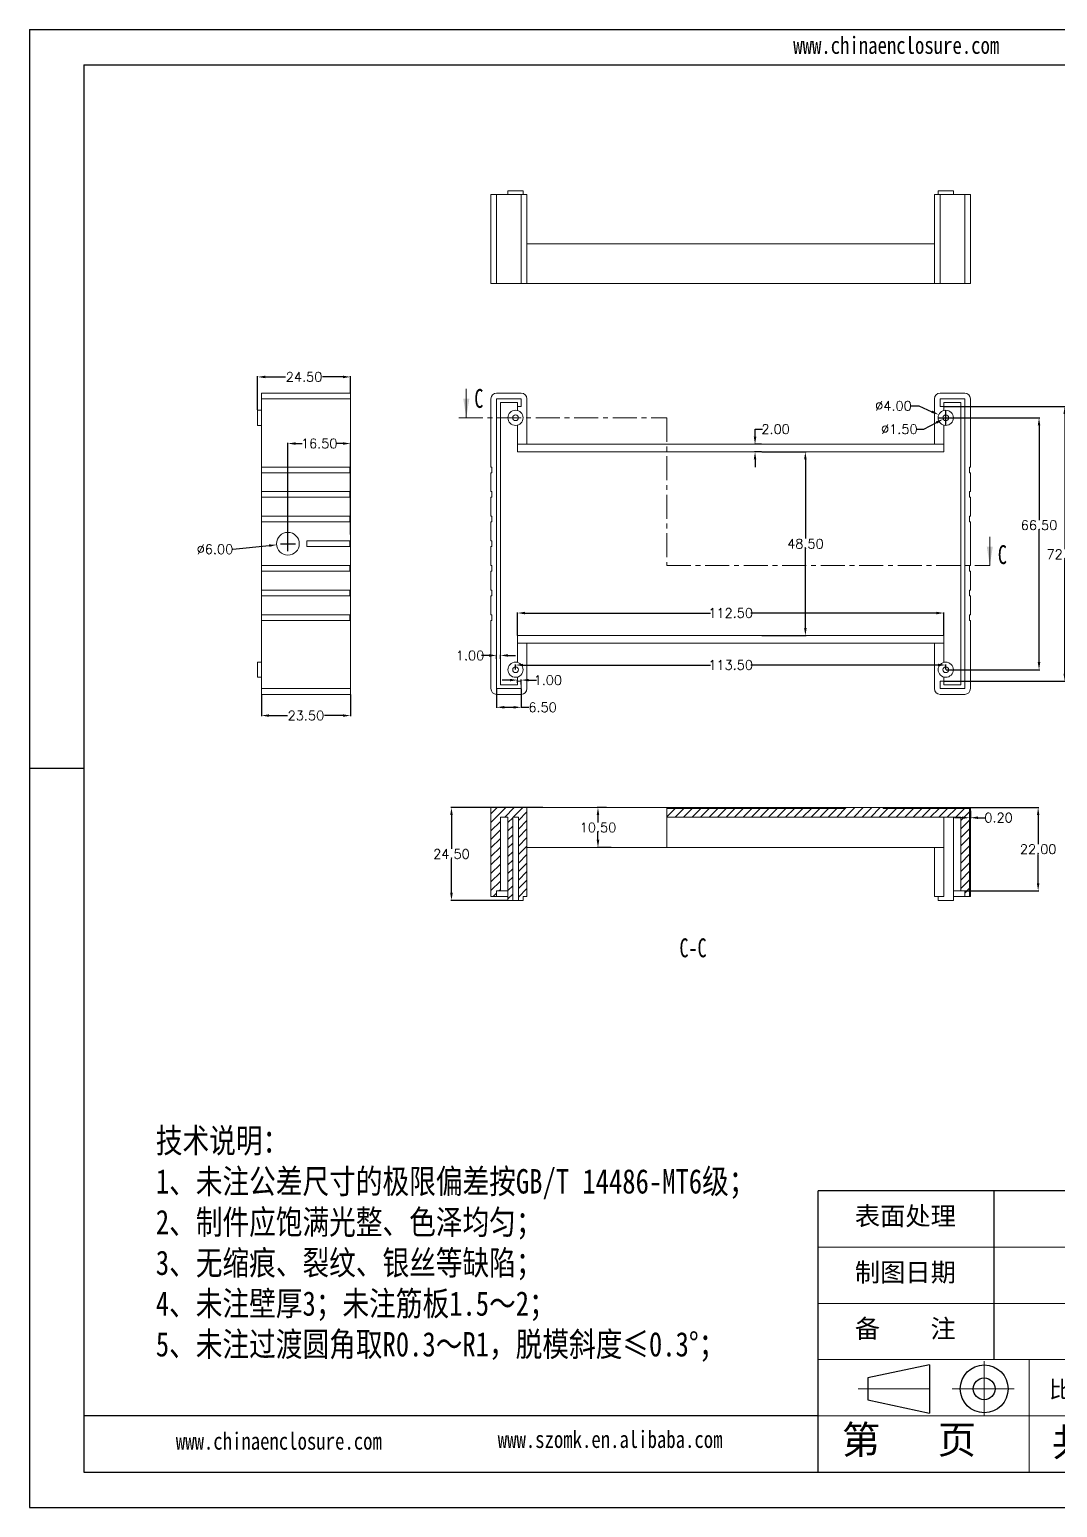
# Model space of a CAD drawing. Header units: inches. Extents: x 1474 to 2645, y 573 to 963.
# Drawn here: x 1473.9 to 1745.1, y 573 to 963 of the extents above; entities that cross this region are included whole.
import ezdxf

# ---------------------------------------------------------------- set-up
doc = ezdxf.new("R2010")
doc.units = ezdxf.units.IN
doc.linetypes.add('CENTER', pattern=[10.16, 6.35, -1.27, 1.27, -1.27])
doc.linetypes.add('CENTER2', pattern=[28.575, 19.05, -3.175, 3.175, -3.175])
doc.layers.add('10', color=7, linetype='Continuous')
doc.layers.add('文字', color=81, linetype='Continuous')
for name, color, linetype, lineweight in [('粗实线', 7, 'Continuous', 30), ('细实线', 3, 'Continuous', 9), ('细点划线', 2, 'CENTER2', 9)]:
    doc.layers.add(name, color=color, linetype=linetype, lineweight=lineweight)
doc.styles.add('SLDTEXTSTYLE6', font='TXT', dxfattribs={"width": 0.7})
doc.styles.get("Standard").update_dxf_attribs({"font": 'txt', "bigfont": 'gbcbig.shx'})
doc.styles.add('宋体', font='', dxfattribs={"width": 0.8, "height": 3.5})
doc.styles.get('宋体').set_extended_font_data('SimSun')
doc.dimstyles.new('2.5', dxfattribs={"dimtxt": 2.5, "dimasz": 2, "dimexe": 0.18, "dimexo": 0.0625, "dimgap": 0.09, "dimtad": 0, "dimtih": 1, "dimtoh": 1, "dimzin": 0, "dimdsep": 46, "dimtxsty": 'Standard', "dimcen": 2, "dimadec": 0, "dimazin": 0, "dimtfac": 1, "dimtofl": 0, "dimtmove": 0, "dimatfit": 3, "dimfxl": 0, "dimtolj": 1, "dimtzin": 0, "dimarcsym": 0})

# ---------------------------------------------------------------- blocks, each defined once
blk = doc.blocks.new('*D132')
at = {"color": 0, "lineweight": -2, "transparency": 16777216}
for p, q in [((1706.53, 863.71), (1708.53, 863.71)), ((1708.53, 863.71), (1711.99, 862.18)), ((1715.65, 858.57), (1715.65, 862.57)), ((1713.65, 860.57), (1717.65, 860.57))]:
    blk.add_line(p, q, dxfattribs=at)
at = {"color": 0, "transparency": 16777216}
blk.add_solid([(1712.13, 862.49), (1711.86, 861.88), (1713.82, 861.38)], dxfattribs=at)
at = {"layer": 'Defpoints', "color": 0, "transparency": 16777216}
for p in [(1713.82, 861.38), (1717.48, 859.76)]:
    blk.add_point(p, dxfattribs=at)
at = {"color": 0, "transparency": 16777216, "insert": (1701.85, 863.71), "char_height": 2.5, "attachment_point": 5}
blk.add_mtext('\\A1;∅4.00', dxfattribs=at)
blk = doc.blocks.new('*D133')
at = {"color": 0, "lineweight": -2, "transparency": 16777216}
for p, q in [((1715.65, 858.57), (1715.65, 862.57)), ((1709.86, 857.58), (1713.21, 859.31)), ((1713.65, 860.57), (1717.65, 860.57)), ((1707.86, 857.58), (1709.86, 857.58))]:
    blk.add_line(p, q, dxfattribs=at)
at = {"color": 0, "transparency": 16777216}
blk.add_solid([(1713.06, 859.61), (1713.36, 859.01), (1714.99, 860.23)], dxfattribs=at)
at = {"layer": 'Defpoints', "color": 0, "transparency": 16777216}
for p in [(1714.99, 860.23), (1716.32, 860.91)]:
    blk.add_point(p, dxfattribs=at)
at = {"color": 0, "transparency": 16777216, "insert": (1703.4, 857.58), "char_height": 2.5, "attachment_point": 5}
blk.add_mtext('\\A1;∅1.50', dxfattribs=at)
blk = doc.blocks.new('*D134')
at = {"color": 0, "lineweight": -2, "transparency": 16777216}
for p, q in [((1715.72, 860.57), (1740.44, 860.57)), ((1740.26, 858.57), (1740.26, 833.54)), ((1740.26, 796.07), (1740.26, 830.86)), ((1715.72, 794.07), (1740.44, 794.07))]:
    blk.add_line(p, q, dxfattribs=at)
at = {"color": 0, "transparency": 16777216}
for points in [[(1739.93, 858.57), (1740.6, 858.57), (1740.26, 860.57)], [(1739.93, 796.07), (1740.6, 796.07), (1740.26, 794.07)]]:
    blk.add_solid(points, dxfattribs=at)
at = {"layer": 'Defpoints', "color": 0, "transparency": 16777216}
for p in [(1715.65, 860.57), (1715.65, 794.07), (1740.26, 794.07)]:
    blk.add_point(p, dxfattribs=at)
at = {"color": 0, "transparency": 16777216, "insert": (1740.26, 832.2), "char_height": 2.5, "attachment_point": 5}
blk.add_mtext('\\A1;66.50', dxfattribs=at)
blk = doc.blocks.new('*D135')
at = {"color": 0, "lineweight": -2, "transparency": 16777216}
for p, q in [((1715.22, 863.57), (1747.23, 863.57)), ((1747.05, 861.57), (1747.05, 825.88)), ((1747.05, 793.07), (1747.05, 823.2)), ((1715.22, 791.07), (1747.23, 791.07))]:
    blk.add_line(p, q, dxfattribs=at)
at = {"color": 0, "transparency": 16777216}
for points in [[(1746.71, 861.57), (1747.38, 861.57), (1747.05, 863.57)], [(1746.71, 793.07), (1747.38, 793.07), (1747.05, 791.07)]]:
    blk.add_solid(points, dxfattribs=at)
at = {"layer": 'Defpoints', "color": 0, "transparency": 16777216}
for p in [(1715.15, 863.57), (1747.05, 863.57), (1715.15, 791.07)]:
    blk.add_point(p, dxfattribs=at)
at = {"color": 0, "transparency": 16777216, "insert": (1747.05, 824.54), "char_height": 2.5, "attachment_point": 5}
blk.add_mtext('\\A1;72.50', dxfattribs=at)
blk = doc.blocks.new('*D136')
at = {"color": 0, "lineweight": -2, "transparency": 16777216}
for p, q in [((1667.15, 851.57), (1678.8, 851.57)), ((1678.62, 849.57), (1678.62, 828.66)), ((1678.62, 805.07), (1678.62, 825.98)), ((1667.15, 803.07), (1678.8, 803.07))]:
    blk.add_line(p, q, dxfattribs=at)
at = {"color": 0, "transparency": 16777216}
for points in [[(1678.28, 849.57), (1678.95, 849.57), (1678.62, 851.57)], [(1678.28, 805.07), (1678.95, 805.07), (1678.62, 803.07)]]:
    blk.add_solid(points, dxfattribs=at)
at = {"layer": 'Defpoints', "color": 0, "transparency": 16777216}
for p in [(1667.09, 851.57), (1667.09, 803.07), (1678.62, 803.07)]:
    blk.add_point(p, dxfattribs=at)
at = {"color": 0, "transparency": 16777216, "insert": (1678.62, 827.32), "char_height": 2.5, "attachment_point": 5}
blk.add_mtext('\\A1;48.50', dxfattribs=at)
blk = doc.blocks.new('*D137')
at = {"color": 0, "lineweight": -2, "transparency": 16777216}
for p, q in [((1602.15, 794.13), (1602.15, 795.49)), ((1604.15, 795.31), (1653.61, 795.31)), ((1713.65, 795.31), (1664.2, 795.31)), ((1715.65, 794.13), (1715.65, 795.49))]:
    blk.add_line(p, q, dxfattribs=at)
at = {"color": 0, "transparency": 16777216}
for points in [[(1604.15, 795.65), (1604.15, 794.98), (1602.15, 795.31)], [(1713.65, 795.65), (1713.65, 794.98), (1715.65, 795.31)]]:
    blk.add_solid(points, dxfattribs=at)
at = {"layer": 'Defpoints', "color": 0, "transparency": 16777216}
for p in [(1602.15, 794.07), (1715.65, 795.31), (1715.65, 794.07)]:
    blk.add_point(p, dxfattribs=at)
at = {"color": 0, "transparency": 16777216, "insert": (1658.9, 795.31), "char_height": 2.5, "attachment_point": 5}
blk.add_mtext('\\A1;113.50', dxfattribs=at)
blk = doc.blocks.new('*D138')
at = {"color": 0, "lineweight": -2, "transparency": 16777216}
for p, q in [((1602.65, 803.13), (1602.65, 809.21)), ((1604.65, 809.03), (1653.61, 809.03)), ((1713.15, 809.03), (1664.2, 809.03)), ((1715.15, 803.13), (1715.15, 809.21))]:
    blk.add_line(p, q, dxfattribs=at)
at = {"color": 0, "transparency": 16777216}
for points in [[(1604.65, 809.36), (1604.65, 808.69), (1602.65, 809.03)], [(1713.15, 809.36), (1713.15, 808.69), (1715.15, 809.03)]]:
    blk.add_solid(points, dxfattribs=at)
at = {"layer": 'Defpoints', "color": 0, "transparency": 16777216}
for p in [(1715.15, 809.03), (1602.65, 803.07), (1715.15, 803.07)]:
    blk.add_point(p, dxfattribs=at)
at = {"color": 0, "transparency": 16777216, "insert": (1658.9, 809.03), "char_height": 2.5, "attachment_point": 5}
blk.add_mtext('\\A1;112.50', dxfattribs=at)
blk = doc.blocks.new('*D139')
at = {"color": 0, "lineweight": -2, "transparency": 16777216}
for p, q in [((1600.65, 791.33), (1598.65, 791.33)), ((1602.65, 790.63), (1602.65, 791.51)), ((1603.65, 790.13), (1603.65, 791.51)), ((1605.65, 791.33), (1607.65, 791.33))]:
    blk.add_line(p, q, dxfattribs=at)
at = {"color": 0, "transparency": 16777216}
for points in [[(1600.65, 791.67), (1600.65, 791), (1602.65, 791.33)], [(1605.65, 791.67), (1605.65, 791), (1603.65, 791.33)]]:
    blk.add_solid(points, dxfattribs=at)
at = {"layer": 'Defpoints', "color": 0, "transparency": 16777216}
for p in [(1602.65, 790.57), (1603.65, 791.33), (1603.65, 790.07)]:
    blk.add_point(p, dxfattribs=at)
at = {"color": 0, "transparency": 16777216, "insert": (1610.66, 791.33), "char_height": 2.5, "attachment_point": 5}
blk.add_mtext('\\A1;1.00', dxfattribs=at)
blk = doc.blocks.new('*D140')
at = {"color": 0, "lineweight": -2, "transparency": 16777216}
for p, q in [((1597.15, 789.01), (1597.15, 783.97)), ((1603.65, 789.01), (1603.65, 783.97)), ((1599.15, 784.15), (1601.65, 784.15)), ((1603.65, 784.15), (1605.65, 784.15))]:
    blk.add_line(p, q, dxfattribs=at)
at = {"color": 0, "transparency": 16777216}
for points in [[(1599.15, 784.48), (1599.15, 783.82), (1597.15, 784.15)], [(1601.65, 784.48), (1601.65, 783.82), (1603.65, 784.15)]]:
    blk.add_solid(points, dxfattribs=at)
at = {"layer": 'Defpoints', "color": 0, "transparency": 16777216}
for p in [(1597.15, 789.07), (1603.65, 789.07), (1603.65, 784.15)]:
    blk.add_point(p, dxfattribs=at)
at = {"color": 0, "transparency": 16777216, "insert": (1609.29, 784.15), "char_height": 2.5, "attachment_point": 5}
blk.add_mtext('\\A1;6.50', dxfattribs=at)
blk = doc.blocks.new('*D141')
at = {"color": 0, "lineweight": -2, "transparency": 16777216}
for p, q in [((1595.15, 797.83), (1593.15, 797.83)), ((1597.15, 796.95), (1597.15, 798.01)), ((1598.15, 796.95), (1598.15, 798.01)), ((1600.15, 797.83), (1602.15, 797.83))]:
    blk.add_line(p, q, dxfattribs=at)
at = {"color": 0, "transparency": 16777216}
for points in [[(1595.15, 798.17), (1595.15, 797.5), (1597.15, 797.83)], [(1600.15, 798.17), (1600.15, 797.5), (1598.15, 797.83)]]:
    blk.add_solid(points, dxfattribs=at)
at = {"layer": 'Defpoints', "color": 0, "transparency": 16777216}
for p in [(1597.15, 797.83), (1597.15, 796.89), (1598.15, 796.89)]:
    blk.add_point(p, dxfattribs=at)
at = {"color": 0, "transparency": 16777216, "insert": (1590.15, 797.83), "char_height": 2.5, "attachment_point": 5}
blk.add_mtext('\\A1;1.00', dxfattribs=at)
blk = doc.blocks.new('*D142')
at = {"color": 0, "lineweight": -2, "transparency": 16777216}
for p, q in [((1665.34, 855.57), (1665.34, 857.57)), ((1665.34, 857.57), (1667.34, 857.57)), ((1667.03, 853.57), (1665.16, 853.57)), ((1667.03, 851.57), (1665.16, 851.57)), ((1665.34, 849.57), (1665.34, 847.57))]:
    blk.add_line(p, q, dxfattribs=at)
at = {"color": 0, "transparency": 16777216}
for points in [[(1665, 855.57), (1665.67, 855.57), (1665.34, 853.57)], [(1665, 849.57), (1665.67, 849.57), (1665.34, 851.57)]]:
    blk.add_solid(points, dxfattribs=at)
at = {"layer": 'Defpoints', "color": 0, "transparency": 16777216}
for p in [(1665.34, 853.57), (1667.09, 853.57), (1667.09, 851.57)]:
    blk.add_point(p, dxfattribs=at)
at = {"color": 0, "transparency": 16777216, "insert": (1670.76, 857.57), "char_height": 2.5, "attachment_point": 5}
blk.add_mtext('\\A1;2.00', dxfattribs=at)
blk = doc.blocks.new('*D143')
at = {"color": 0, "lineweight": -2, "transparency": 16777216}
for p, q in [((1542.1, 827.38), (1542.1, 853.95)), ((1544.1, 853.77), (1545.89, 853.77)), ((1556.6, 853.77), (1554.82, 853.77)), ((1558.6, 829.73), (1558.6, 853.95))]:
    blk.add_line(p, q, dxfattribs=at)
at = {"color": 0, "transparency": 16777216}
for points in [[(1544.1, 854.1), (1544.1, 853.44), (1542.1, 853.77)], [(1556.6, 854.1), (1556.6, 853.44), (1558.6, 853.77)]]:
    blk.add_solid(points, dxfattribs=at)
at = {"layer": 'Defpoints', "color": 0, "transparency": 16777216}
for p in [(1558.6, 853.77), (1542.1, 827.32), (1558.6, 829.67)]:
    blk.add_point(p, dxfattribs=at)
at = {"color": 0, "transparency": 16777216, "insert": (1550.35, 853.77), "char_height": 2.5, "attachment_point": 5}
blk.add_mtext('\\A1;16.50', dxfattribs=at)
blk = doc.blocks.new('*D144')
at = {"color": 0, "lineweight": -2, "transparency": 16777216}
for p, q in [((1540.1, 827.32), (1544.1, 827.32)), ((1542.1, 825.32), (1542.1, 829.32)), ((1527.52, 825.86), (1537.13, 826.82))]:
    blk.add_line(p, q, dxfattribs=at)
at = {"color": 0, "transparency": 16777216}
blk.add_solid([(1537.09, 827.15), (1537.16, 826.49), (1539.12, 827.02)], dxfattribs=at)
at = {"layer": 'Defpoints', "color": 0, "transparency": 16777216}
for p in [(1539.12, 827.02), (1545.09, 827.62)]:
    blk.add_point(p, dxfattribs=at)
at = {"color": 0, "transparency": 16777216, "insert": (1522.85, 825.86), "char_height": 2.5, "attachment_point": 5}
blk.add_mtext('\\A1;∅6.00', dxfattribs=at)
blk = doc.blocks.new('*D145')
at = {"color": 0, "lineweight": -2, "transparency": 16777216}
for p, q in [((1535.1, 787.51), (1535.1, 781.78)), ((1558.6, 787.51), (1558.6, 781.78)), ((1537.1, 781.96), (1541.97, 781.96)), ((1556.6, 781.96), (1551.73, 781.96))]:
    blk.add_line(p, q, dxfattribs=at)
at = {"color": 0, "transparency": 16777216}
for points in [[(1537.1, 782.3), (1537.1, 781.63), (1535.1, 781.96)], [(1556.6, 782.3), (1556.6, 781.63), (1558.6, 781.96)]]:
    blk.add_solid(points, dxfattribs=at)
at = {"layer": 'Defpoints', "color": 0, "transparency": 16777216}
for p in [(1535.1, 787.57), (1558.6, 787.57), (1558.6, 781.96)]:
    blk.add_point(p, dxfattribs=at)
at = {"color": 0, "transparency": 16777216, "insert": (1546.85, 781.96), "char_height": 2.5, "attachment_point": 5}
blk.add_mtext('\\A1;23.50', dxfattribs=at)
blk = doc.blocks.new('*D146')
at = {"color": 0, "lineweight": -2, "transparency": 16777216}
for p, q in [((1534.1, 862.63), (1534.1, 871.53)), ((1536.1, 871.35), (1541.47, 871.35)), ((1556.6, 871.35), (1551.23, 871.35)), ((1558.6, 867.13), (1558.6, 871.53))]:
    blk.add_line(p, q, dxfattribs=at)
at = {"color": 0, "transparency": 16777216}
for points in [[(1536.1, 871.68), (1536.1, 871.01), (1534.1, 871.35)], [(1556.6, 871.68), (1556.6, 871.01), (1558.6, 871.35)]]:
    blk.add_solid(points, dxfattribs=at)
at = {"layer": 'Defpoints', "color": 0, "transparency": 16777216}
for p in [(1558.6, 871.35), (1558.6, 867.07), (1534.1, 862.57)]:
    blk.add_point(p, dxfattribs=at)
at = {"color": 0, "transparency": 16777216, "insert": (1546.35, 871.35), "char_height": 2.5, "attachment_point": 5}
blk.add_mtext('\\A1;24.50', dxfattribs=at)
blk = doc.blocks.new('*D147')
at = {"color": 0, "lineweight": -2, "transparency": 16777216}
for p, q in [((1721.62, 757.68), (1740.21, 757.68)), ((1740.03, 755.68), (1740.03, 748.02)), ((1740.03, 737.68), (1740.03, 745.34)), ((1720.72, 735.68), (1740.21, 735.68))]:
    blk.add_line(p, q, dxfattribs=at)
at = {"color": 0, "transparency": 16777216}
for points in [[(1739.7, 755.68), (1740.36, 755.68), (1740.03, 757.68)], [(1739.7, 737.68), (1740.36, 737.68), (1740.03, 735.68)]]:
    blk.add_solid(points, dxfattribs=at)
at = {"layer": 'Defpoints', "color": 0, "transparency": 16777216}
for p in [(1721.56, 757.68), (1740.03, 757.68), (1720.65, 735.68)]:
    blk.add_point(p, dxfattribs=at)
at = {"color": 0, "transparency": 16777216, "insert": (1740.03, 746.68), "char_height": 2.5, "attachment_point": 5}
blk.add_mtext('\\A1;22.00', dxfattribs=at)
blk = doc.blocks.new('*D149')
at = {"color": 0, "lineweight": -2, "transparency": 16777216}
for p, q in [((1721.95, 756.78), (1721.95, 754.83)), ((1722.15, 756.78), (1722.15, 754.83)), ((1719.95, 755.01), (1717.95, 755.01)), ((1724.15, 755.01), (1726.15, 755.01))]:
    blk.add_line(p, q, dxfattribs=at)
at = {"color": 0, "transparency": 16777216}
for points in [[(1719.95, 755.34), (1719.95, 754.67), (1721.95, 755.01)], [(1724.15, 755.34), (1724.15, 754.67), (1722.15, 755.01)]]:
    blk.add_solid(points, dxfattribs=at)
at = {"layer": 'Defpoints', "color": 0, "transparency": 16777216}
for p in [(1721.95, 756.84), (1722.15, 756.84), (1722.15, 755.01)]:
    blk.add_point(p, dxfattribs=at)
at = {"color": 0, "transparency": 16777216, "insert": (1729.58, 755.01), "char_height": 2.5, "attachment_point": 5}
blk.add_mtext('\\A1;0.20', dxfattribs=at)
blk = doc.blocks.new('*D150')
at = {"color": 0, "lineweight": -2, "transparency": 16777216}
for p, q in [((1626.14, 757.68), (1623.72, 757.68)), ((1623.9, 755.68), (1623.9, 753.77)), ((1623.9, 749.18), (1623.9, 751.09)), ((1627.36, 747.18), (1623.72, 747.18))]:
    blk.add_line(p, q, dxfattribs=at)
at = {"color": 0, "transparency": 16777216}
for points in [[(1623.56, 755.68), (1624.23, 755.68), (1623.9, 757.68)], [(1623.56, 749.18), (1624.23, 749.18), (1623.9, 747.18)]]:
    blk.add_solid(points, dxfattribs=at)
at = {"layer": 'Defpoints', "color": 0, "transparency": 16777216}
for p in [(1623.9, 757.68), (1626.2, 757.68), (1627.42, 747.18)]:
    blk.add_point(p, dxfattribs=at)
at = {"color": 0, "transparency": 16777216, "insert": (1623.9, 752.43), "char_height": 2.5, "attachment_point": 5}
blk.add_mtext('\\A1;10.50', dxfattribs=at)
blk = doc.blocks.new('*D151')
at = {"color": 0, "lineweight": -2, "transparency": 16777216}
for p, q in [((1609.31, 757.68), (1585.07, 757.68)), ((1585.25, 755.68), (1585.25, 746.77)), ((1585.25, 735.18), (1585.25, 744.09)), ((1600.09, 733.18), (1585.07, 733.18))]:
    blk.add_line(p, q, dxfattribs=at)
at = {"color": 0, "transparency": 16777216}
for points in [[(1584.91, 755.68), (1585.58, 755.68), (1585.25, 757.68)], [(1584.91, 735.18), (1585.58, 735.18), (1585.25, 733.18)]]:
    blk.add_solid(points, dxfattribs=at)
at = {"layer": 'Defpoints', "color": 0, "transparency": 16777216}
for p in [(1585.25, 757.68), (1609.37, 757.68), (1600.15, 733.18)]:
    blk.add_point(p, dxfattribs=at)
at = {"color": 0, "transparency": 16777216, "insert": (1585.25, 745.43), "char_height": 2.5, "attachment_point": 5}
blk.add_mtext('\\A1;24.50', dxfattribs=at)

msp = doc.modelspace()

# ---------------------------------------------------------------- hatches: boundary and pattern name
at = {"linetype": 'Continuous', "lineweight": 0}
h = msp.add_hatch(dxfattribs=at)
h.set_pattern_fill('ANSI31', color=4, scale=0.5, style=0)
h.paths.add_polyline_path([(1600.154, 733.176), (1601.404, 733.176), (1601.404, 755.176), (1602.904, 755.176), (1602.904, 733.176), (1604.154, 733.176), (1604.154, 734.176), (1605.154, 734.176), (1605.154, 757.676), (1595.654, 757.676), (1595.654, 734.176), (1597.154, 734.176), (1597.154, 735.676), (1598.154, 735.676), (1598.154, 755.176), (1600.154, 755.176)], flags=0)
h = msp.add_hatch(dxfattribs=at)
h.set_pattern_fill('ANSI31', color=4, scale=0.5, style=0)
h.paths.add_polyline_path([(1642.028, 757.476), (1642.028, 755.176), (1719.654, 755.176), (1719.654, 735.676), (1720.654, 735.676), (1720.654, 734.176), (1721.954, 734.176), (1721.954, 757.476), (1699.154, 757.476), (1699.154, 757.676), (1688.904, 757.676), (1688.904, 757.476)], flags=0)

# ---------------------------------------------------------------- linework, layer by layer
for p, q in [((1473.932, 963.036), (2025.615, 963.036)), ((1473.932, 963.036), (1473.932, 572.957)), ((1488.207, 953.749), (2016.328, 953.749)), ((1488.207, 953.749), (1488.207, 582.244)), ((1488.207, 767.996), (1473.932, 767.996)), ((1473.932, 753.549), (1473.932, 572.957)), ((1793.425, 656.545), (1681.974, 656.545)), ((1681.974, 582.244), (1681.974, 656.545)), ((1728.412, 611.965), (1728.412, 656.545)), ((1681.974, 597.104), (1488.207, 597.104)), ((1488.207, 582.244), (2016.328, 582.244)), ((1473.932, 572.957), (2025.615, 572.957)), ((1473.932, 572.957), (1729.341, 572.957))]:
    msp.add_line(p, q)
at = {"color": 7, "linetype": 'Continuous', "lineweight": 15}
for p, q in [((1595.654, 919.466), (1597.154, 919.466)), ((1595.654, 919.466), (1595.654, 895.966)), ((1597.154, 919.466), (1597.154, 895.966)), ((1597.154, 919.466), (1603.654, 919.466)), ((1600.154, 920.466), (1600.154, 919.466)), ((1600.154, 920.466), (1604.154, 920.466)), ((1603.654, 919.466), (1603.654, 895.966)), ((1603.654, 919.466), (1605.154, 919.466)), ((1604.154, 919.466), (1604.154, 920.466)), ((1605.154, 919.466), (1605.154, 895.966)), ((1712.654, 895.966), (1712.654, 919.466)), ((1714.154, 919.466), (1712.654, 919.466)), ((1713.654, 920.466), (1713.654, 919.466)), ((1713.654, 920.466), (1717.654, 920.466)), ((1720.654, 919.466), (1714.154, 919.466)), ((1714.154, 919.466), (1714.154, 895.966)), ((1717.654, 919.466), (1717.654, 920.466)), ((1720.654, 919.466), (1720.654, 895.966)), ((1722.154, 919.466), (1720.654, 919.466)), ((1722.154, 919.466), (1722.154, 895.966)), ((1712.654, 906.466), (1605.154, 906.466)), ((1597.154, 895.966), (1595.654, 895.966)), ((1603.654, 895.966), (1597.154, 895.966)), ((1605.154, 895.966), (1603.654, 895.966)), ((1712.654, 895.966), (1605.154, 895.966)), ((1714.154, 895.966), (1712.654, 895.966)), ((1720.654, 895.966), (1714.154, 895.966)), ((1722.154, 895.966), (1720.654, 895.966)), ((1535.103, 867.07), (1558.603, 867.07)), ((1535.103, 867.07), (1535.103, 865.57)), ((1558.603, 867.07), (1558.603, 865.57)), ((1603.654, 867.07), (1597.154, 867.07)), ((1714.154, 867.07), (1720.654, 867.07)), ((1535.103, 862.57), (1534.103, 862.57)), ((1534.103, 858.57), (1534.103, 862.57)), ((1535.103, 865.57), (1558.603, 865.57)), ((1535.103, 865.57), (1535.103, 847.57)), ((1558.603, 865.57), (1558.603, 847.57)), ((1595.654, 865.57), (1595.654, 847.57)), ((1603.654, 865.57), (1597.154, 865.57)), ((1597.154, 865.57), (1597.154, 789.07)), ((1598.154, 864.57), (1598.154, 790.07)), ((1602.654, 864.57), (1598.154, 864.57)), ((1602.654, 864.57), (1602.654, 863.57)), ((1602.654, 862.507), (1602.654, 863.57)), ((1602.654, 863.57), (1603.654, 863.57)), ((1603.654, 863.57), (1603.654, 865.57)), ((1605.154, 853.57), (1605.154, 865.57)), ((1712.654, 853.57), (1712.654, 865.57)), ((1720.654, 865.57), (1714.154, 865.57)), ((1714.154, 865.57), (1714.154, 863.57)), ((1714.154, 863.57), (1715.154, 863.57)), ((1719.654, 864.57), (1715.154, 864.57)), ((1715.154, 863.57), (1715.154, 864.57)), ((1715.154, 863.57), (1715.154, 862.507)), ((1719.654, 790.07), (1719.654, 864.57)), ((1720.654, 789.07), (1720.654, 865.57)), ((1722.154, 865.57), (1722.154, 847.57)), ((1534.103, 858.57), (1535.103, 858.57)), ((1602.654, 853.57), (1602.654, 858.634)), ((1715.154, 858.634), (1715.154, 853.57)), ((1605.154, 853.57), (1602.654, 853.57)), ((1602.654, 851.57), (1602.654, 853.57)), ((1715.154, 851.57), (1602.654, 851.57)), ((1712.654, 853.57), (1605.154, 853.57)), ((1715.154, 853.57), (1712.654, 853.57)), ((1715.154, 853.57), (1715.154, 851.57)), ((1558.603, 847.57), (1535.103, 847.57)), ((1535.103, 846.07), (1535.103, 847.57)), ((1558.403, 847.57), (1558.403, 846.07)), ((1558.603, 847.57), (1558.603, 846.07)), ((1595.654, 847.57), (1595.854, 847.57)), ((1595.854, 846.07), (1595.854, 847.57)), ((1722.154, 847.57), (1721.954, 847.57)), ((1721.954, 846.07), (1721.954, 847.57)), ((1535.103, 846.07), (1558.603, 846.07)), ((1535.103, 846.07), (1535.103, 841.07)), ((1558.603, 846.07), (1558.603, 841.07)), ((1595.654, 846.07), (1595.654, 841.07)), ((1595.854, 846.07), (1595.654, 846.07)), ((1721.954, 846.07), (1722.154, 846.07)), ((1722.154, 846.07), (1722.154, 841.07)), ((1558.603, 841.07), (1535.103, 841.07)), ((1535.103, 839.57), (1535.103, 841.07)), ((1535.103, 839.57), (1558.603, 839.57)), ((1535.103, 839.57), (1535.103, 834.57)), ((1558.403, 841.07), (1558.403, 839.57)), ((1558.603, 841.07), (1558.603, 839.57)), ((1558.603, 839.57), (1558.603, 834.57)), ((1595.654, 841.07), (1595.854, 841.07)), ((1595.654, 839.57), (1595.654, 834.57)), ((1595.854, 839.57), (1595.654, 839.57)), ((1595.854, 839.57), (1595.854, 841.07)), ((1722.154, 841.07), (1721.954, 841.07)), ((1721.954, 839.57), (1721.954, 841.07)), ((1721.954, 839.57), (1722.154, 839.57)), ((1722.154, 839.57), (1722.154, 834.57)), ((1558.603, 834.57), (1535.103, 834.57)), ((1535.103, 833.07), (1535.103, 834.57)), ((1535.103, 833.07), (1558.603, 833.07)), ((1535.103, 821.57), (1535.103, 833.07)), ((1558.403, 834.57), (1558.403, 833.07)), ((1558.603, 834.57), (1558.603, 833.07)), ((1558.603, 833.07), (1558.603, 828.07)), ((1595.654, 834.57), (1595.854, 834.57)), ((1595.654, 833.07), (1595.654, 828.07)), ((1595.854, 833.07), (1595.654, 833.07)), ((1595.854, 833.07), (1595.854, 834.57)), ((1722.154, 834.57), (1721.954, 834.57)), ((1721.954, 833.07), (1721.954, 834.57)), ((1721.954, 833.07), (1722.154, 833.07)), ((1722.154, 821.57), (1722.154, 833.07)), ((1558.603, 828.07), (1547.103, 828.07)), ((1547.103, 828.07), (1547.103, 826.57)), ((1558.403, 828.07), (1558.403, 826.57)), ((1558.603, 828.07), (1558.603, 826.57)), ((1595.854, 828.07), (1595.654, 828.07)), ((1595.854, 826.57), (1595.854, 828.07)), ((1547.103, 826.57), (1558.603, 826.57)), ((1558.603, 826.57), (1558.603, 821.57)), ((1595.654, 826.57), (1595.654, 821.57)), ((1595.654, 826.57), (1595.854, 826.57)), ((1558.603, 821.57), (1535.103, 821.57)), ((1535.103, 820.07), (1535.103, 821.57)), ((1535.103, 820.07), (1535.103, 815.07)), ((1535.103, 820.07), (1558.603, 820.07)), ((1558.403, 821.57), (1558.403, 820.07)), ((1558.603, 821.57), (1558.603, 820.07)), ((1558.603, 820.07), (1558.603, 815.07)), ((1595.854, 821.57), (1595.654, 821.57)), ((1595.654, 820.07), (1595.654, 815.07)), ((1595.654, 820.07), (1595.854, 820.07)), ((1595.854, 820.07), (1595.854, 821.57)), ((1722.154, 821.57), (1721.954, 821.57)), ((1721.954, 820.07), (1721.954, 821.57)), ((1722.154, 820.07), (1721.954, 820.07)), ((1722.154, 820.07), (1722.154, 815.07)), ((1558.603, 815.07), (1535.103, 815.07)), ((1535.103, 813.57), (1535.103, 815.07)), ((1535.103, 813.57), (1535.103, 808.57)), ((1535.103, 813.57), (1558.603, 813.57)), ((1558.403, 815.07), (1558.403, 813.57)), ((1558.603, 815.07), (1558.603, 813.57)), ((1558.603, 813.57), (1558.603, 808.57)), ((1595.854, 815.07), (1595.654, 815.07)), ((1595.654, 813.57), (1595.654, 808.57)), ((1595.654, 813.57), (1595.854, 813.57)), ((1595.854, 813.57), (1595.854, 815.07)), ((1721.954, 815.07), (1722.154, 815.07)), ((1721.954, 813.57), (1721.954, 815.07)), ((1722.154, 813.57), (1721.954, 813.57)), ((1722.154, 813.57), (1722.154, 808.57)), ((1558.603, 808.57), (1535.103, 808.57)), ((1535.103, 807.07), (1535.103, 808.57)), ((1558.403, 808.57), (1558.403, 807.07)), ((1558.603, 808.57), (1558.603, 807.07)), ((1595.854, 808.57), (1595.654, 808.57)), ((1595.854, 807.07), (1595.854, 808.57)), ((1721.954, 808.57), (1722.154, 808.57)), ((1721.954, 807.07), (1721.954, 808.57)), ((1535.103, 807.07), (1558.603, 807.07)), ((1535.103, 807.07), (1535.103, 789.07)), ((1558.603, 807.07), (1558.603, 789.07)), ((1595.654, 807.07), (1595.654, 789.07)), ((1595.654, 807.07), (1595.854, 807.07)), ((1722.154, 807.07), (1721.954, 807.07)), ((1722.154, 807.07), (1722.154, 789.07)), ((1715.154, 803.07), (1602.654, 803.07)), ((1602.654, 803.07), (1602.654, 801.07)), ((1602.654, 801.07), (1602.654, 796.007)), ((1602.654, 801.07), (1605.154, 801.07)), ((1605.154, 801.07), (1605.154, 789.07)), ((1712.654, 801.07), (1605.154, 801.07)), ((1712.654, 789.07), (1712.654, 801.07)), ((1712.654, 801.07), (1715.154, 801.07)), ((1715.154, 801.07), (1715.154, 803.07)), ((1715.154, 801.07), (1715.154, 796.007)), ((1535.103, 796.07), (1534.103, 796.07)), ((1534.103, 792.07), (1534.103, 796.07)), ((1534.103, 792.07), (1535.103, 792.07)), ((1602.654, 792.134), (1602.654, 791.07)), ((1715.154, 791.07), (1715.154, 792.134)), ((1535.103, 789.07), (1558.603, 789.07)), ((1535.103, 789.07), (1535.103, 787.57)), ((1558.603, 789.07), (1558.603, 787.57)), ((1597.154, 789.07), (1603.654, 789.07)), ((1598.154, 790.07), (1602.654, 790.07)), ((1603.654, 791.07), (1602.654, 791.07)), ((1602.654, 791.07), (1602.654, 790.07)), ((1603.654, 789.07), (1603.654, 791.07)), ((1715.154, 791.07), (1714.154, 791.07)), ((1714.154, 791.07), (1714.154, 789.07)), ((1714.154, 789.07), (1720.654, 789.07)), ((1715.154, 790.07), (1715.154, 791.07)), ((1719.654, 790.07), (1715.154, 790.07)), ((1535.103, 787.57), (1558.603, 787.57)), ((1597.154, 787.57), (1603.654, 787.57)), ((1720.654, 787.57), (1714.154, 787.57)), ((1595.654, 757.676), (1605.154, 757.676)), ((1595.654, 757.676), (1595.654, 734.176)), ((1605.154, 734.176), (1605.154, 757.676)), ((1605.154, 757.676), (1642.028, 757.676)), ((1642.028, 757.676), (1642.028, 747.176)), ((1642.028, 757.676), (1687.404, 757.676)), ((1642.028, 757.476), (1688.904, 757.476)), ((1687.404, 757.676), (1687.404, 757.476)), ((1687.404, 757.676), (1688.904, 757.676)), ((1688.904, 757.676), (1688.904, 757.476)), ((1688.904, 757.676), (1699.154, 757.676)), ((1699.154, 757.476), (1699.154, 757.676)), ((1699.154, 757.676), (1722.154, 757.676)), ((1699.154, 757.476), (1721.954, 757.476)), ((1721.954, 757.476), (1721.954, 734.176)), ((1722.154, 734.176), (1722.154, 757.676)), ((1598.154, 755.176), (1598.154, 735.676)), ((1598.154, 755.176), (1600.154, 755.176)), ((1600.154, 755.176), (1600.154, 733.176)), ((1601.404, 755.176), (1602.904, 755.176)), ((1601.404, 755.176), (1601.404, 733.176)), ((1602.904, 733.176), (1602.904, 755.176)), ((1642.028, 755.176), (1719.654, 755.176)), ((1715.154, 747.176), (1715.154, 755.176)), ((1717.654, 733.176), (1717.654, 755.176)), ((1719.654, 735.676), (1719.654, 755.176)), ((1642.028, 747.176), (1605.154, 747.176)), ((1715.154, 747.176), (1642.028, 747.176)), ((1712.654, 734.176), (1712.654, 747.176)), ((1715.154, 734.176), (1715.154, 747.176)), ((1595.654, 734.176), (1597.154, 734.176)), ((1597.154, 734.176), (1597.154, 735.676)), ((1598.154, 735.676), (1597.154, 735.676)), ((1597.154, 734.176), (1600.154, 734.176)), ((1598.154, 735.676), (1600.154, 735.676)), ((1604.154, 733.176), (1604.154, 734.176)), ((1604.154, 734.176), (1605.154, 734.176)), ((1712.654, 734.176), (1715.154, 734.176)), ((1713.654, 734.176), (1713.654, 733.176)), ((1719.654, 735.676), (1717.654, 735.676)), ((1717.654, 734.176), (1720.654, 734.176)), ((1720.654, 735.676), (1719.654, 735.676)), ((1720.654, 734.176), (1720.654, 735.676)), ((1720.654, 734.176), (1721.954, 734.176)), ((1722.154, 734.176), (1721.954, 734.176)), ((1601.404, 733.176), (1600.154, 733.176)), ((1602.904, 733.176), (1601.404, 733.176)), ((1604.154, 733.176), (1602.904, 733.176)), ((1715.654, 733.176), (1713.654, 733.176)), ((1717.654, 733.176), (1715.654, 733.176))]:
    msp.add_line(p, q, dxfattribs=at)
at = {"color": 7, "linetype": 'Continuous', "lineweight": 0}
for p, q in [((1589.158, 868.17), (1589.158, 860.57)), ((1727.275, 829.17), (1727.275, 821.57))]:
    msp.add_line(p, q, dxfattribs=at)
at = {"color": 1, "linetype": 'CENTER', "lineweight": 0}
for p, q in [((1587.158, 860.57), (1642.028, 860.57)), ((1642.028, 860.57), (1642.028, 821.57)), ((1642.028, 821.57), (1727.275, 821.57))]:
    msp.add_line(p, q, dxfattribs=at)
at = {"color": 7, "linetype": 'Continuous', "lineweight": 15}
for centre, radius in [((1602.154, 860.57), 2), ((1715.654, 860.57), 2), ((1602.154, 860.57), 0.75), ((1715.654, 860.57), 0.75), ((1542.103, 827.32), 3), ((1602.154, 794.07), 2), ((1715.654, 794.07), 2), ((1602.154, 794.07), 0.75), ((1715.654, 794.07), 0.75)]:
    msp.add_circle(centre, radius, dxfattribs=at)
for centre, start, end in [((1597.154, 865.57), 90, 180), ((1603.654, 865.57), 0, 90), ((1714.154, 865.57), 90, 180), ((1720.654, 865.57), 0, 90), ((1597.154, 789.07), 180, 270), ((1603.654, 789.07), 270, 360), ((1714.154, 789.07), 180, 270), ((1720.654, 789.07), 270, 360)]:
    msp.add_arc(centre, 1.5, start, end, dxfattribs=at)
at = {"color": 7, "linetype": 'Continuous', "lineweight": 0}
for points in [[(1589.158, 860.57), (1589.958, 865.57), (1588.358, 865.57)], [(1727.275, 821.57), (1728.075, 826.57), (1726.475, 826.57)]]:
    msp.add_solid(points, dxfattribs=at)
at = {"layer": '粗实线', "color": 7}
for p, q in [((1711.343, 610.574), (1695.106, 607.133)), ((1711.343, 610.574), (1711.343, 597.849)), ((1695.106, 607.133), (1695.106, 601.391)), ((1695.106, 601.391), (1711.343, 597.849))]:
    msp.add_line(p, q, dxfattribs=at)
for radius in [6.313, 2.871]:
    msp.add_circle((1725.794, 604.262), radius, dxfattribs=at)
at = {"layer": '细实线', "color": 7}
for p, q in [((1793.425, 641.685), (1681.974, 641.685)), ((1793.425, 626.825), (1681.974, 626.825)), ((2016.328, 611.965), (1681.974, 611.965)), ((1737.7, 611.965), (1737.7, 582.244)), ((1793.425, 597.104), (1681.974, 597.104))]:
    msp.add_line(p, q, dxfattribs=at)
at = {"layer": '细点划线', "color": 7}
for p, q in [((1725.794, 611.528), (1725.794, 597.104)), ((1692.517, 604.262), (1712.587, 604.262)), ((1717.352, 604.262), (1733.667, 604.262))]:
    msp.add_line(p, q, dxfattribs=at)

# ---------------------------------------------------------------- texts
at = {"color": 7, "linetype": 'Continuous', "char_height": 5, "attachment_point": 1, "style": 'SLDTEXTSTYLE6'}
for insert in [(1591.279, 868.17), (1729.389, 826.951)]:
    msp.add_mtext('C', dxfattribs=dict(at, insert=insert))
at = {"char_height": 4.88702, "width": 2777.53777, "attachment_point": 1}
for s, insert in [('{\\fSimHei|b0|i0|c134|p49;表面处理}', (1691.666, 652.328)), ('{\\fSimHei|b0|i0|c134|p49;制图日期}', (1691.666, 637.468)), ('{\\fSimHei|b0|i0|c134|p49;备    注}', (1691.666, 622.608))]:
    msp.add_mtext(s, dxfattribs=dict(at, insert=insert))
at = {"layer": '10', "color": 0, "insert": (1648.979, 723.16), "char_height": 5, "attachment_point": 2, "style": 'SLDTEXTSTYLE6'}
msp.add_mtext('C-C', dxfattribs=at)
at = {"layer": '文字', "color": 0, "attachment_point": 1, "style": '宋体'}
for s, insert, char_height, width in [('www.chinaenclosure.com', (1675.412, 961.164), 4.54061, 79.7741), ('{\\H1.111x;技术说明：\\P1、未注公差尺寸的极限偏差按GB/T 14486-MT6级；\\P2、制件应饱满光整、色泽均匀；\\P3、无缩痕、裂纹、银丝等缺陷；\\P4、未注壁厚3；未注筋板1.5～2；\\P5、未注过渡圆角取R0.3～R1，脱模斜度≤0.3%%D；}', (1507.24, 673.013), 5.80475, 211.4286), ('www.chinaenclosure.com', (1512.518, 592.756), 4.54061, 79.7741), ('www.szomk.en.alibaba.com', (1597.447, 593.206), 4.54061, 79.7741)]:
    msp.add_mtext(s, dxfattribs=dict(at, insert=insert, char_height=char_height, width=width))
at = {"layer": '细实线', "color": 7, "attachment_point": 1}
for s, insert, char_height, width in [('{\\fSimSun|b0|i0|c134|p54;比例}', (1742.9, 606.337), 4.45805, 19.56945), ('{\\fSimSun|b0|i0|c134|p54;第   页}', (1688.226, 594.55), 7.43008, 55.72563), ('{\\fSimSun|b0|i0|c134|p54; 共   页}', (1738.609, 593.919), 7.43008, 55.72563)]:
    msp.add_mtext(s, dxfattribs=dict(at, insert=insert, char_height=char_height, width=width))

# ---------------------------------------------------------------- dimensions: what is measured, and where the dimension line sits
for base, p1, p2, picture, middle in [((1558.603, 871.348), (1534.103, 862.57), (1558.603, 867.07), '*D146', (1546.353, 871.348)), ((1558.603, 853.769), (1542.103, 827.32), (1558.603, 829.671), '*D143', (1550.353, 853.769)), ((1715.154, 809.027), (1602.654, 803.07), (1715.154, 803.07), '*D138', (1658.904, 809.027)), ((1597.154, 797.833), (1598.154, 796.89), (1597.154, 796.89), '*D141', (1590.147, 797.833)), ((1715.654, 795.314), (1602.154, 794.07), (1715.654, 794.07), '*D137', (1658.904, 795.314)), ((1603.654, 791.333), (1602.654, 790.57), (1603.654, 790.07), '*D139', (1610.66, 791.333)), ((1603.654, 784.149), (1597.154, 789.07), (1603.654, 789.07), '*D140', (1609.285, 784.149)), ((1558.603, 781.962), (1535.103, 787.57), (1558.603, 787.57), '*D145', (1546.853, 781.962)), ((1722.154, 755.008), (1721.954, 756.841), (1722.154, 756.841), '*D149', (1729.577, 755.008))]:
    dim = msp.add_linear_dim(base=base, p1=p1, p2=p2, dimstyle='2.5')
    dim.commit()
    dim.dimension.update_dxf_attribs({"geometry": picture, "text_midpoint": middle})
for p1, p2, picture, middle in [((1717.484, 859.764), (1713.823, 861.376), '*D132', (1701.853, 863.707)), ((1716.32, 860.914), (1714.987, 860.226), '*D133', (1703.4, 857.582)), ((1545.088, 827.619), (1539.118, 827.021), '*D144', (1527.522, 825.859))]:
    dim = msp.add_diameter_dim_2p(p1=p1, p2=p2, dimstyle='2.5')
    dim.commit()
    dim.dimension.update_dxf_attribs({"geometry": picture, "text_midpoint": middle, "dimtype": 163})
for base, p1, p2, picture, middle in [((1747.048, 863.57), (1715.154, 791.07), (1715.154, 863.57), '*D135', (1747.048, 824.539)), ((1740.264, 794.07), (1715.654, 860.57), (1715.654, 794.07), '*D134', (1740.264, 832.199)), ((1740.03, 757.676), (1720.654, 735.676), (1721.556, 757.676), '*D147', (1740.03, 746.676))]:
    dim = msp.add_linear_dim(base=base, p1=p1, p2=p2, angle=90, dimstyle='2.5')
    dim.commit()
    dim.dimension.update_dxf_attribs({"geometry": picture, "text_midpoint": middle, "dimtype": 160})
for base, p1, p2, picture, middle in [((1665.337, 853.57), (1667.092, 851.57), (1667.092, 853.57), '*D142', (1670.761, 857.57)), ((1678.615, 803.07), (1667.092, 851.57), (1667.092, 803.07), '*D136', (1678.615, 827.32)), ((1585.246, 757.676), (1600.154, 733.176), (1609.371, 757.676), '*D151', (1585.246, 745.426)), ((1623.897, 757.676), (1627.423, 747.176), (1626.203, 757.676), '*D150', (1623.897, 752.426))]:
    dim = msp.add_linear_dim(base=base, p1=p1, p2=p2, angle=90, dimstyle='2.5')
    dim.commit()
    dim.dimension.update_dxf_attribs({"geometry": picture, "text_midpoint": middle})

doc.saveas('drawing.dxf')
